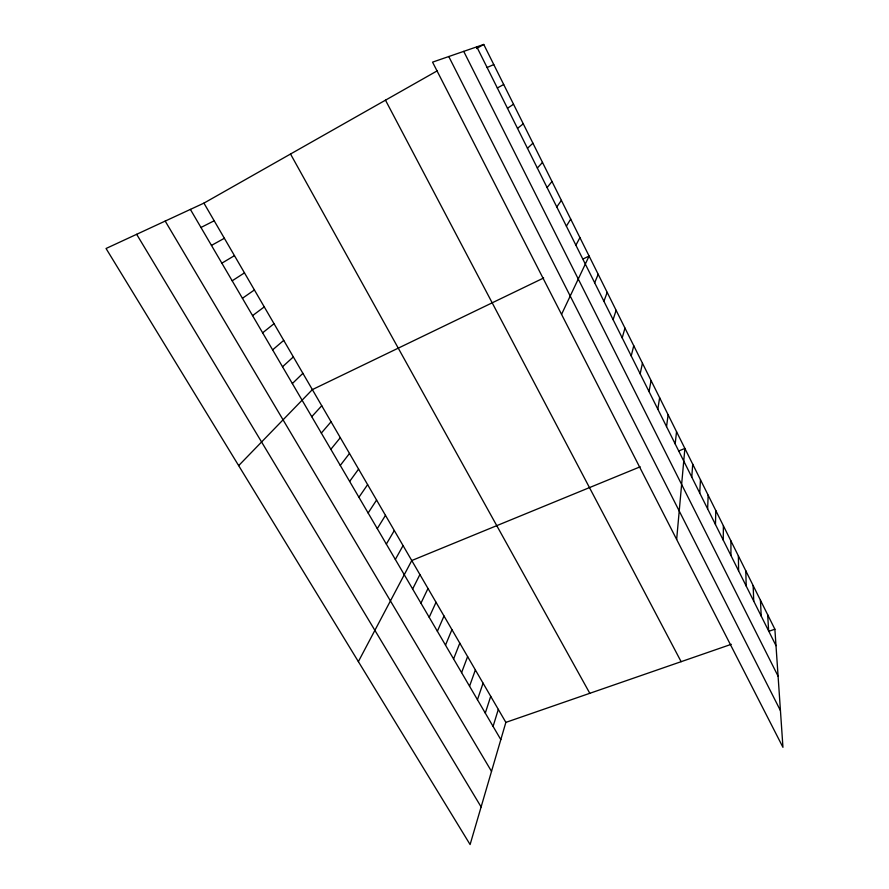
<?xml version="1.0" encoding="UTF-8"?>
<svg xmlns="http://www.w3.org/2000/svg" width="889" height="889" viewBox="0 0 889 889"><rect width="100%" height="100%" fill="white"/><g stroke="black" fill="none" stroke-linecap="round" stroke-linejoin="round"><path stroke-width="1.33" d="M723.246 540.09L723.39 525.777M715.467 524.521L715.801 510.553M707.633 508.841L708.166 495.206M699.732 493.039L700.465 479.738M691.775 477.104L692.709 464.158M676.651 539.445L684.886 448.445L678.618 451.023M675.184 443.9L676.54 431.687M666.539 426.609L668.128 414.774M657.827 409.162L659.638 397.727M649.037 391.571L651.081 380.548M640.169 373.836L642.447 363.212M631.223 355.933L633.746 345.732M622.2 337.887L624.967 328.097M203.925 203.125L505.863 722.379L470.103 844.55L106.047 248.498L203.925 203.125L437.355 70.764M493.084 726.402L498.318 709.4M485.294 713.1L490.717 696.331M613.11 319.673L616.121 310.317M477.449 699.699L483.071 683.174M469.548 686.208L475.371 669.928M603.92 301.304L607.187 292.392M461.591 672.617L467.614 656.593M453.579 658.938L459.802 643.158M445.511 645.147L451.934 629.623M594.663 282.769L598.186 274.301M437.377 631.268L444.011 616.01M429.198 617.277L436.032 602.286M561.548 314.384L589.107 256.054L583.184 258.91M420.942 603.198L427.998 588.474M412.64 589.007L419.908 574.55M358.367 661.616L411.763 560.537L640.169 466.803M575.894 245.197L579.939 237.652M395.338 559.47L403.061 545.59M386.348 544.101L394.305 530.522M566.382 226.173L570.705 219.094M377.28 528.611L385.482 515.342M368.135 512.997L376.58 500.051M358.923 497.273L367.624 484.638M556.781 206.959L561.381 200.369M349.644 481.416L358.589 469.103M340.276 465.425L349.488 453.457M547.102 187.579L551.98 181.478M330.852 449.312L340.309 437.677M321.34 433.076L331.064 421.775M311.75 416.697L321.751 405.751M537.334 168.032L542.49 162.42M238.663 465.625L312.361 389.604L543.646 277.99M292.348 383.559L302.893 373.324M527.466 148.296L532.922 143.196M282.524 366.779L293.348 356.911M272.623 349.866L283.735 340.376M262.633 332.819L274.034 323.696M517.52 128.383L523.265 123.804M252.576 315.628L264.266 306.894M242.419 298.293L254.41 289.947M507.475 108.28L513.52 104.224M232.185 280.813L244.475 272.867M221.861 263.177L234.463 255.643M476.548 48.539L483.76 44.45L774.875 629.212L782.953 747.316L432.554 62.141L483.76 44.45M497.34 88L503.685 84.477M211.46 245.408L224.372 238.285M200.958 227.484L214.193 220.772M487.105 67.52L493.762 64.553M505.863 722.379L731.269 644.314M768.729 631.346L774.875 629.212M136.65 234.307L481.116 806.934M165.198 221.083L491.517 771.374M190.379 209.404L500.818 739.615M290.525 154.019L589.807 693.309M385.482 100.179L681.13 661.683M448.767 56.54L780.442 710.6M463.725 51.373L778.086 676.185M476.782 46.861L776.008 645.681M767.685 614.766L768.641 630.934M760.439 600.219L761.217 616.088M753.139 585.551L753.739 601.12M745.793 570.782L746.204 586.04M738.381 555.892L738.615 570.838M730.914 540.89L730.958 555.525"/></g></svg>
